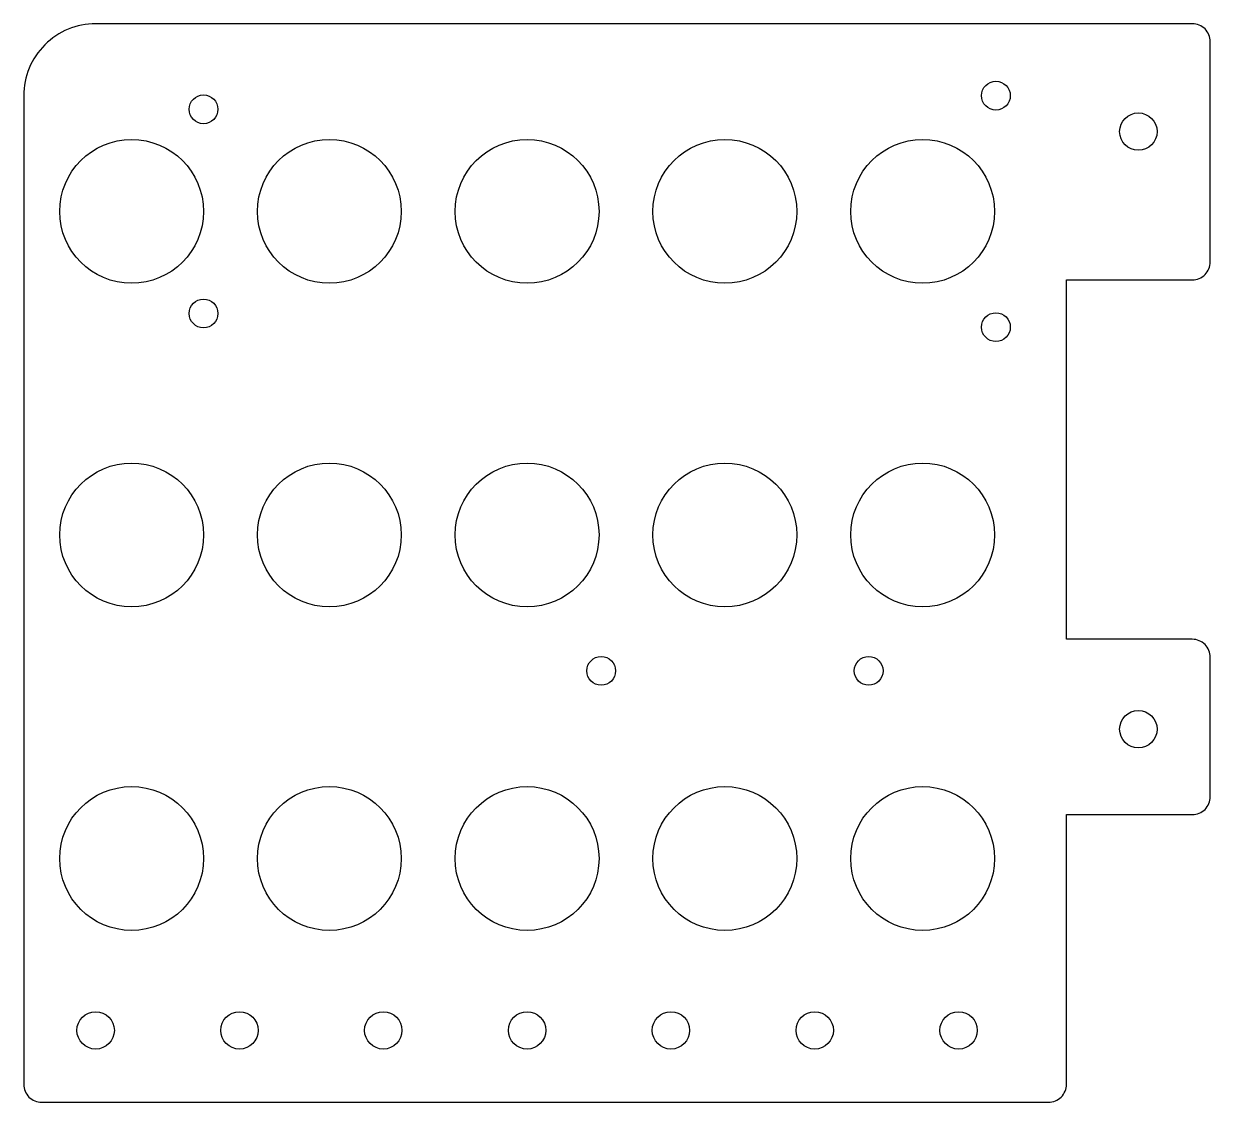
# Model space of a CAD drawing. Header units: inches. Extents: x -8.25 to 0, y -7 to 0.5.
import ezdxf

# ---------------------------------------------------------------- set-up
doc = ezdxf.new("R2010")
doc.units = ezdxf.units.IN
doc.header["$MEASUREMENT"] = 0

msp = doc.modelspace()

# ---------------------------------------------------------------- linework, layer by layer
msp.add_lwpolyline([(-7.75, 0.5, 0.414214), (-8.25, 0), (-8.25, -6.875, 0.414214), (-8.125, -7), (-1.125, -7, 0.414214), (-1, -6.875), (-1, -5), (-0.125, -5, 0.414214), (0, -4.875), (0, -3.9056, 0.414214), (-0.125, -3.7806), (-1, -3.7806), (-1, -1.2806), (-0.125, -1.2806, 0.414214), (0, -1.1556), (0, 0.375, 0.414214), (-0.125, 0.5)], format="xyb", close=True)
for centre, radius in [((-1.4904, 0), 0.1), ((-7, -0.095), 0.1), ((-0.5, -0.25), 0.13), ((-7.5, -0.805), 0.5), ((-6.125, -0.805), 0.5), ((-4.75, -0.805), 0.5), ((-3.375, -0.805), 0.5), ((-2, -0.805), 0.5), ((-7, -1.515), 0.1), ((-1.4904, -1.61), 0.1), ((-7.5, -3.055), 0.5), ((-6.125, -3.055), 0.5), ((-4.75, -3.055), 0.5), ((-3.375, -3.055), 0.5), ((-2, -3.055), 0.5), ((-4.235, -4), 0.1), ((-2.375, -4), 0.1), ((-0.5, -4.4056), 0.13), ((-7.5, -5.305), 0.5), ((-6.125, -5.305), 0.5), ((-4.75, -5.305), 0.5), ((-3.375, -5.305), 0.5), ((-2, -5.305), 0.5), ((-7.75, -6.5), 0.13), ((-6.75, -6.5), 0.13), ((-5.75, -6.5), 0.13), ((-4.75, -6.5), 0.13), ((-3.75, -6.5), 0.13), ((-2.75, -6.5), 0.13), ((-1.75, -6.5), 0.13)]:
    msp.add_circle(centre, radius)

doc.saveas('drawing.dxf')
